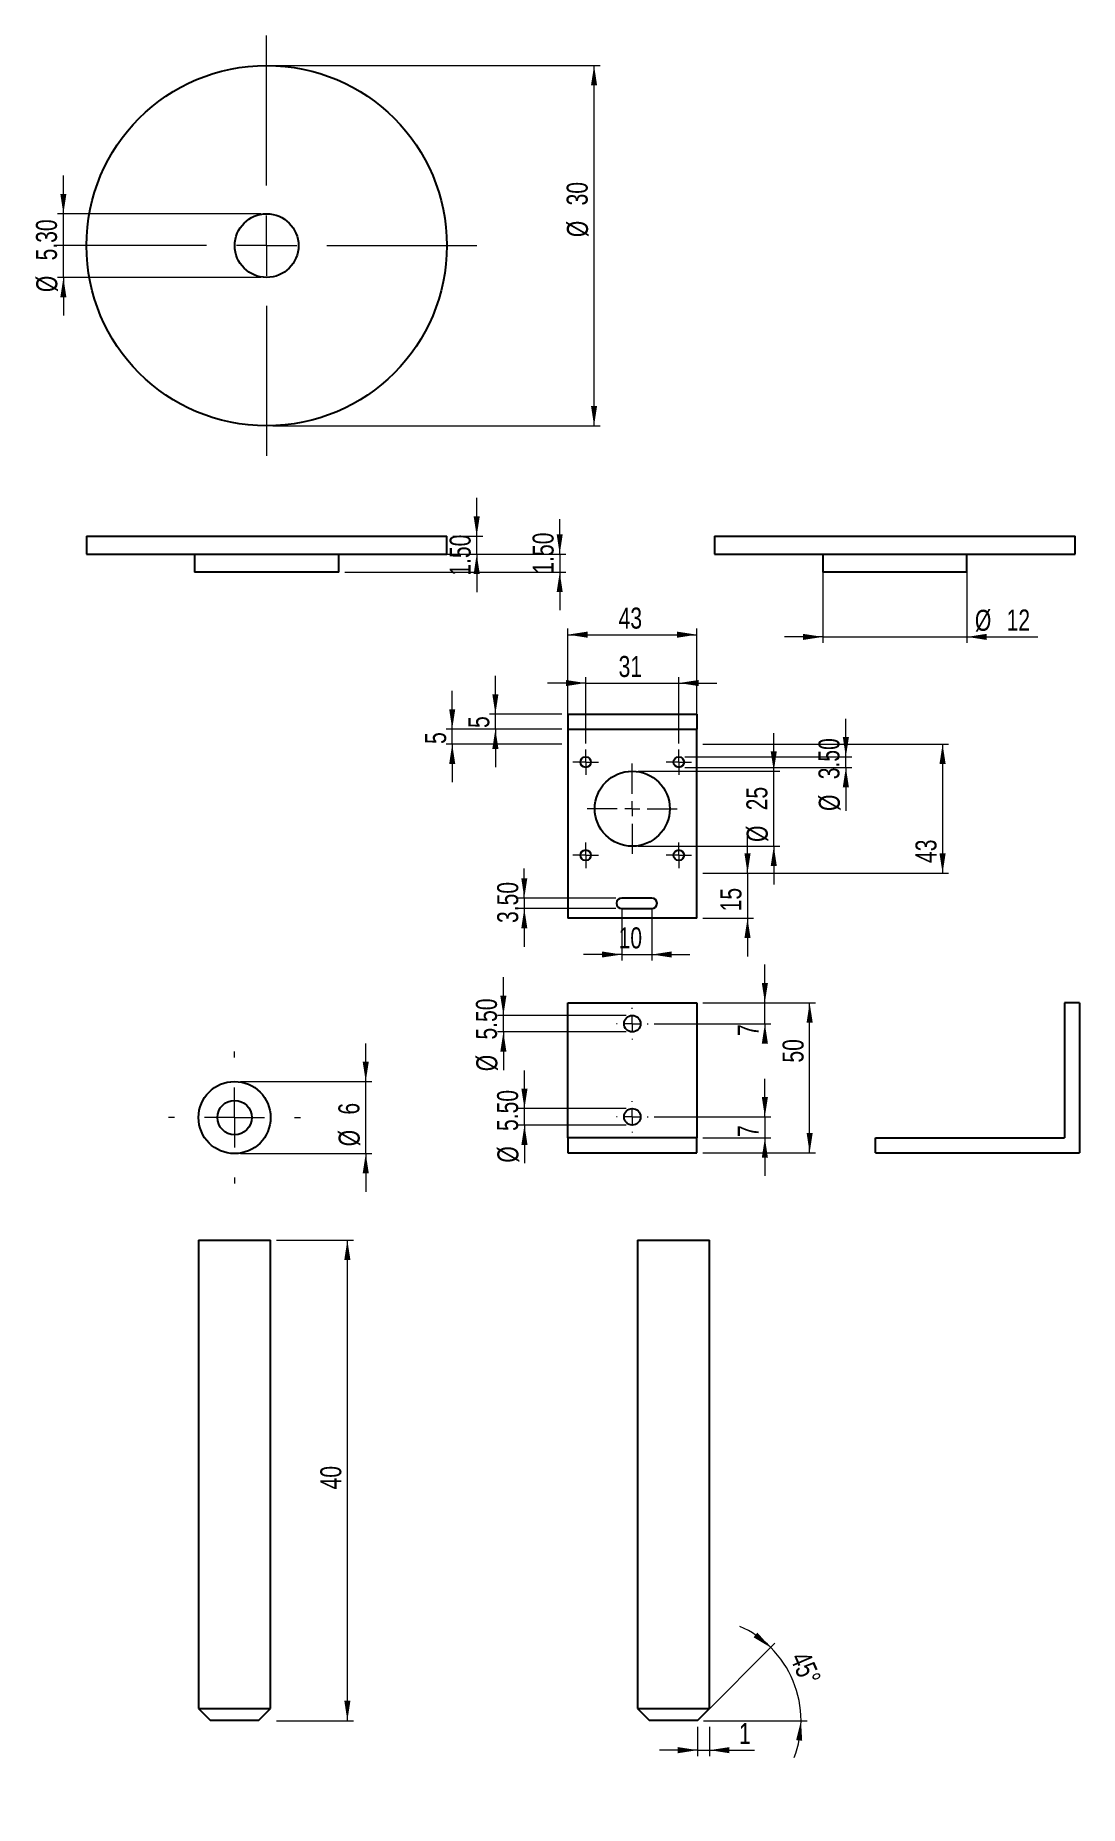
# Model space of a CAD drawing. Header units: millimetres. Extents: x 15 to 188, y 0 to 295.
import ezdxf

# ---------------------------------------------------------------- set-up
doc = ezdxf.new("R2010")
doc.units = ezdxf.units.MM
doc.styles.add('SLDTEXTSTYLE0', font='TXT', dxfattribs={"width": 0.75})
doc.dimstyles.new('SLDDIMSTYLE0', dxfattribs={"dimtxt": 3.5, "dimasz": 3.302, "dimexe": 0, "dimexo": 0.0625, "dimgap": 0.875, "dimtad": 1, "dimlfac": 0.5, "dimrnd": 1e-09, "dimzin": 12, "dimdsep": 46, "dimtxsty": 'SLDTEXTSTYLE0', "dimsah": 1, "dimcen": 0.09, "dimadec": 0, "dimazin": 3, "dimtfac": 1, "dimtofl": 0, "dimtmove": 0, "dimatfit": 3, "dimfxl": 0, "dimfrac": 2, "dimtolj": 1, "dimtzin": 12, "dimarcsym": 0})
doc.dimstyles.new('SLDDIMSTYLE1', dxfattribs={"dimtxt": 3.5, "dimasz": 3.302, "dimexe": 0, "dimexo": 0.0625, "dimgap": 0.875, "dimtad": 1, "dimlfac": 0.5, "dimrnd": 1e-09, "dimzin": 12, "dimdsep": 46, "dimtxsty": 'SLDTEXTSTYLE0', "dimsah": 1, "dimcen": 0.09, "dimadec": 0, "dimazin": 3, "dimtfac": 1, "dimtmove": 0, "dimatfit": 0, "dimfxl": 0, "dimfrac": 2, "dimtolj": 1, "dimtzin": 12, "dimarcsym": 0})
doc.dimstyles.new('SLDDIMSTYLE2', dxfattribs={"dimtxt": 3.5, "dimasz": 3.302, "dimexe": 0, "dimexo": 0.0625, "dimgap": 0.875, "dimtad": 1, "dimdec": 4, "dimlfac": 0.5, "dimzin": 12, "dimdsep": 46, "dimtxsty": 'SLDTEXTSTYLE0', "dimsah": 1, "dimcen": 0.09, "dimazin": 3, "dimtfac": 1, "dimtofl": 0, "dimtmove": 0, "dimatfit": 3, "dimfxl": 0, "dimfrac": 2, "dimtolj": 1, "dimtzin": 12, "dimarcsym": 0})
doc.dimstyles.new('SLDDIMSTYLE3', dxfattribs={"dimtxt": 3.5, "dimasz": 3.302, "dimexe": 0, "dimexo": 0.0625, "dimgap": 0.875, "dimtad": 1, "dimlfac": 0.5, "dimrnd": 1e-09, "dimzin": 4, "dimdsep": 46, "dimtxsty": 'SLDTEXTSTYLE0', "dimsah": 1, "dimcen": 0.09, "dimadec": 0, "dimazin": 1, "dimtfac": 1, "dimtmove": 0, "dimatfit": 0, "dimfxl": 0, "dimfrac": 2, "dimtolj": 1, "dimtzin": 12, "dimarcsym": 0})
doc.dimstyles.new('SLDDIMSTYLE4', dxfattribs={"dimtxt": 3.5, "dimasz": 3.302, "dimexe": 0, "dimexo": 0.0625, "dimgap": 0.875, "dimtad": 1, "dimlfac": 2, "dimrnd": 1e-09, "dimzin": 12, "dimdsep": 46, "dimtxsty": 'SLDTEXTSTYLE0', "dimsah": 1, "dimcen": 0.09, "dimadec": 0, "dimazin": 3, "dimtfac": 1, "dimtofl": 0, "dimtmove": 0, "dimatfit": 3, "dimfxl": 0, "dimfrac": 2, "dimtolj": 1, "dimtzin": 12, "dimarcsym": 0})
doc.dimstyles.new('SLDDIMSTYLE5', dxfattribs={"dimtxt": 3.5, "dimasz": 3.302, "dimexe": 0, "dimexo": 0.0625, "dimgap": 0.875, "dimtad": 1, "dimlfac": 2, "dimrnd": 1e-09, "dimzin": 4, "dimdsep": 46, "dimtxsty": 'SLDTEXTSTYLE0', "dimsah": 1, "dimcen": 0.09, "dimadec": 0, "dimazin": 1, "dimtfac": 1, "dimtmove": 0, "dimatfit": 0, "dimfxl": 0, "dimfrac": 2, "dimtolj": 1, "dimtzin": 12, "dimarcsym": 0})
doc.dimstyles.new('SLDDIMSTYLE6', dxfattribs={"dimtxt": 3.5, "dimasz": 3.302, "dimexe": 0, "dimexo": 0.0625, "dimgap": 0.875, "dimtad": 1, "dimlfac": 2, "dimrnd": 1e-09, "dimzin": 12, "dimdsep": 46, "dimtxsty": 'SLDTEXTSTYLE0', "dimsah": 1, "dimcen": 0.09, "dimadec": 0, "dimazin": 3, "dimtfac": 1, "dimtmove": 0, "dimatfit": 0, "dimfxl": 0, "dimfrac": 2, "dimtolj": 1, "dimtzin": 12, "dimarcsym": 0})

# ---------------------------------------------------------------- blocks, each defined once
blk = doc.blocks.new('_D')
at = {"color": 7, "linetype": 'Continuous', "lineweight": 18}
for p, q in [((54.66, 93.94), (67.44, 93.94)), ((66.44, 13.94), (66.44, 93.94)), ((54.66, 13.94), (67.44, 13.94))]:
    blk.add_line(p, q, dxfattribs=at)
for points in [[(66.44, 93.94), (65.93, 90.64), (66.95, 90.64)], [(66.44, 13.94), (66.95, 17.25), (65.93, 17.25)]]:
    blk.add_solid(points, dxfattribs=at)
at = {"color": 7, "linetype": 'Continuous', "lineweight": 18, "insert": (61.93, 52.44), "char_height": 3.5, "attachment_point": 1, "rotation": 90, "style": 'SLDTEXTSTYLE0'}
blk.add_mtext('40', dxfattribs=at)
blk = doc.blocks.new('_D_1')
at = {"color": 7, "linetype": 'Continuous', "lineweight": 18}
for p, q in [((69.5, 120.35), (69.5, 126.7)), ((48.66, 120.35), (70.5, 120.35)), ((69.5, 108.35), (69.5, 120.35)), ((48.66, 108.35), (70.5, 108.35)), ((69.5, 108.35), (69.5, 102))]:
    blk.add_line(p, q, dxfattribs=at)
for points in [[(69.5, 120.35), (70.01, 123.65), (68.99, 123.65)], [(69.5, 108.35), (68.99, 105.05), (70.01, 105.05)]]:
    blk.add_solid(points, dxfattribs=at)
at = {"color": 7, "linetype": 'Continuous', "lineweight": 18, "char_height": 3.5, "attachment_point": 1, "rotation": 90, "style": 'SLDTEXTSTYLE0'}
for s, insert in [('6', (64.94, 114.84)), ('%%c', (64.99, 109.56))]:
    blk.add_mtext(s, dxfattribs=dict(at, insert=insert))
blk = doc.blocks.new('SW_CENTERMARKSYMBOL_0')
at = {"color": 0, "linetype": 'Continuous', "lineweight": 0}
for p, q in [((0, 10), (0, 11)), ((0, 0), (0, 5)), ((-10, 0), (-11, 0)), ((0, 0), (-5, 0)), ((0, 0), (0, -5)), ((0, 0), (5, 0)), ((10, 0), (11, 0)), ((0, -10), (0, -11))]:
    blk.add_line(p, q, dxfattribs=at)
blk = doc.blocks.new('_D_2')
at = {"color": 7, "linetype": 'Continuous', "lineweight": 18}
for p, q in [((124.75, 12.94), (124.75, 8.03)), ((126.75, 12.94), (126.75, 8.03)), ((124.75, 9.03), (118.4, 9.03)), ((124.75, 9.03), (126.75, 9.03)), ((126.75, 9.03), (134.24, 9.03))]:
    blk.add_line(p, q, dxfattribs=at)
for points in [[(124.75, 9.03), (121.45, 9.54), (121.45, 8.52)], [(126.75, 9.03), (130.05, 8.52), (130.05, 9.54)]]:
    blk.add_solid(points, dxfattribs=at)
at = {"color": 7, "linetype": 'Continuous', "lineweight": 18, "insert": (131.65, 13.54), "char_height": 3.5, "attachment_point": 1, "style": 'SLDTEXTSTYLE0'}
blk.add_mtext('1', dxfattribs=at)
blk = doc.blocks.new('_D_3')
at = {"color": 7, "linetype": 'Continuous', "lineweight": 18}
for p, q in [((125.46, 14.65), (137.62, 26.82)), ((125.75, 13.94), (142.96, 13.94))]:
    blk.add_line(p, q, dxfattribs=at)
for start, end in [(45, 65.843), (0, 45), (339.157, 0)]:
    blk.add_arc((124.75, 13.94), 17.21, start, end, dxfattribs=at)
for points in [[(136.92, 26.11), (134.69, 28.6), (134.05, 27.82)], [(141.96, 13.94), (141.14, 10.7), (142.15, 10.61)]]:
    blk.add_solid(points, dxfattribs=at)
at = {"color": 7, "linetype": 'Continuous', "lineweight": 18, "insert": (143.28, 25.8), "char_height": 3.5, "attachment_point": 1, "rotation": 293.4155, "style": 'SLDTEXTSTYLE0'}
blk.add_mtext('45°', dxfattribs=at)
blk = doc.blocks.new('_D_4')
at = {"color": 7, "linetype": 'Continuous', "lineweight": 18}
for p, q in [((87.97, 211.15), (87.97, 217.5)), ((84.01, 211.15), (88.97, 211.15)), ((87.97, 208.15), (87.97, 211.15)), ((84.01, 208.15), (88.97, 208.15)), ((87.97, 208.15), (87.97, 201.8))]:
    blk.add_line(p, q, dxfattribs=at)
for points in [[(87.97, 211.15), (88.48, 214.45), (87.46, 214.45)], [(87.97, 208.15), (87.46, 204.84), (88.48, 204.84)]]:
    blk.add_solid(points, dxfattribs=at)
at = {"color": 7, "linetype": 'Continuous', "lineweight": 18, "insert": (83.46, 204.56), "char_height": 3.5, "attachment_point": 1, "rotation": 90, "style": 'SLDTEXTSTYLE0'}
blk.add_mtext('1.50', dxfattribs=at)
blk = doc.blocks.new('_D_5')
at = {"color": 7, "linetype": 'Continuous', "lineweight": 18}
for p, q in [((101.79, 208.15), (101.79, 213.96)), ((66.01, 208.15), (102.79, 208.15)), ((101.79, 208.15), (101.79, 205.15)), ((66.01, 205.15), (102.79, 205.15)), ((101.79, 205.15), (101.79, 198.8))]:
    blk.add_line(p, q, dxfattribs=at)
for points in [[(101.79, 208.15), (102.29, 211.45), (101.28, 211.45)], [(101.79, 205.15), (101.28, 201.84), (102.29, 201.84)]]:
    blk.add_solid(points, dxfattribs=at)
at = {"color": 7, "linetype": 'Continuous', "lineweight": 18, "insert": (97.27, 204.91), "char_height": 3.5, "attachment_point": 1, "rotation": 90, "style": 'SLDTEXTSTYLE0'}
blk.add_mtext('1.50', dxfattribs=at)
blk = doc.blocks.new('_D_6')
at = {"color": 7, "linetype": 'Continuous', "lineweight": 18}
for p, q in [((54.01, 289.51), (108.51, 289.51)), ((107.51, 229.51), (107.51, 289.51)), ((54.01, 229.51), (108.51, 229.51))]:
    blk.add_line(p, q, dxfattribs=at)
for points in [[(107.51, 289.51), (107, 286.21), (108.01, 286.21)], [(107.51, 229.51), (108.01, 232.81), (107, 232.81)]]:
    blk.add_solid(points, dxfattribs=at)
at = {"color": 7, "linetype": 'Continuous', "lineweight": 18, "char_height": 3.5, "attachment_point": 1, "rotation": 90, "style": 'SLDTEXTSTYLE0'}
for s, insert in [('30', (102.94, 266.2)), ('%%c', (102.99, 260.92))]:
    blk.add_mtext(s, dxfattribs=dict(at, insert=insert))
blk = doc.blocks.new('_D_7')
at = {"color": 7, "linetype": 'Continuous', "lineweight": 18}
for p, q in [((19.17, 264.81), (19.17, 271.16)), ((52.01, 264.81), (18.17, 264.81)), ((19.17, 254.21), (19.17, 264.81)), ((52.01, 254.21), (18.17, 254.21)), ((19.17, 254.21), (19.17, 247.86))]:
    blk.add_line(p, q, dxfattribs=at)
for points in [[(19.17, 264.81), (19.67, 268.11), (18.66, 268.11)], [(19.17, 254.21), (18.66, 250.91), (19.67, 250.91)]]:
    blk.add_solid(points, dxfattribs=at)
at = {"color": 7, "linetype": 'Continuous', "lineweight": 18, "char_height": 3.5, "attachment_point": 1, "rotation": 90, "style": 'SLDTEXTSTYLE0'}
for s, insert in [('5.30', (14.6, 257.05)), ('%%c', (14.65, 251.77))]:
    blk.add_mtext(s, dxfattribs=dict(at, insert=insert))
blk = doc.blocks.new('SW_CENTERMARKSYMBOL_1')
at = {"color": 0, "linetype": 'Continuous', "lineweight": 0}
for p, q in [((0, 10), (0, 35)), ((0, 0), (0, 5)), ((-10, 0), (-35, 0)), ((0, 0), (-5, 0)), ((0, 0), (0, -5)), ((0, 0), (5, 0)), ((10, 0), (35, 0)), ((0, -10), (0, -35))]:
    blk.add_line(p, q, dxfattribs=at)
blk = doc.blocks.new('_D_8')
at = {"color": 7, "linetype": 'Continuous', "lineweight": 18}
for p, q in [((145.58, 207.15), (145.58, 193.37)), ((169.58, 207.15), (169.58, 193.37)), ((145.58, 194.37), (139.23, 194.37)), ((145.58, 194.37), (169.58, 194.37)), ((169.58, 194.37), (181.35, 194.37))]:
    blk.add_line(p, q, dxfattribs=at)
for points in [[(145.58, 194.37), (142.28, 194.88), (142.28, 193.86)], [(169.58, 194.37), (172.88, 193.86), (172.88, 194.88)]]:
    blk.add_solid(points, dxfattribs=at)
at = {"color": 7, "linetype": 'Continuous', "lineweight": 18, "char_height": 3.5, "attachment_point": 1, "style": 'SLDTEXTSTYLE0'}
for s, insert in [('%%c', (170.9, 198.88)), ('12', (176.18, 198.93))]:
    blk.add_mtext(s, dxfattribs=dict(at, insert=insert))
blk = doc.blocks.new('_D_9')
at = {"color": 7, "linetype": 'Continuous', "lineweight": 18}
for p, q in [((125.62, 133.47), (144.39, 133.47)), ((143.39, 108.47), (143.39, 133.47)), ((125.62, 108.47), (144.39, 108.47))]:
    blk.add_line(p, q, dxfattribs=at)
for points in [[(143.39, 133.47), (142.89, 130.17), (143.9, 130.17)], [(143.39, 108.47), (143.9, 111.77), (142.89, 111.77)]]:
    blk.add_solid(points, dxfattribs=at)
at = {"color": 7, "linetype": 'Continuous', "lineweight": 18, "insert": (138.88, 123.5), "char_height": 3.5, "attachment_point": 1, "rotation": 90, "style": 'SLDTEXTSTYLE0'}
blk.add_mtext('50', dxfattribs=at)
blk = doc.blocks.new('_D_10')
at = {"color": 7, "linetype": 'Continuous', "lineweight": 18}
for p, q in [((92.41, 131.35), (92.41, 137.7)), ((112.87, 131.35), (91.41, 131.35)), ((92.41, 128.6), (92.41, 131.35)), ((112.87, 128.6), (91.41, 128.6)), ((92.41, 128.6), (92.41, 122.25))]:
    blk.add_line(p, q, dxfattribs=at)
for points in [[(92.41, 131.35), (92.92, 134.65), (91.9, 134.65)], [(92.41, 128.6), (91.9, 125.29), (92.92, 125.29)]]:
    blk.add_solid(points, dxfattribs=at)
at = {"color": 7, "linetype": 'Continuous', "lineweight": 18, "char_height": 3.5, "attachment_point": 1, "rotation": 90, "style": 'SLDTEXTSTYLE0'}
for s, insert in [('5.50', (87.84, 127.34)), ('%%c', (87.9, 122.06))]:
    blk.add_mtext(s, dxfattribs=dict(at, insert=insert))
blk = doc.blocks.new('_D_11')
at = {"color": 7, "linetype": 'Continuous', "lineweight": 18}
for p, q in [((95.92, 115.85), (95.92, 122.2)), ((112.87, 115.85), (94.92, 115.85)), ((95.92, 113.1), (95.92, 115.85)), ((112.87, 113.1), (94.92, 113.1)), ((95.92, 113.1), (95.92, 106.75))]:
    blk.add_line(p, q, dxfattribs=at)
for points in [[(95.92, 115.85), (96.43, 119.15), (95.41, 119.15)], [(95.92, 113.1), (95.41, 109.79), (96.43, 109.79)]]:
    blk.add_solid(points, dxfattribs=at)
at = {"color": 7, "linetype": 'Continuous', "lineweight": 18, "char_height": 3.5, "attachment_point": 1, "rotation": 90, "style": 'SLDTEXTSTYLE0'}
for s, insert in [('5.50', (91.36, 112.11)), ('%%c', (91.41, 106.84))]:
    blk.add_mtext(s, dxfattribs=dict(at, insert=insert))
blk = doc.blocks.new('_D_12')
at = {"color": 7, "linetype": 'Continuous', "lineweight": 18}
for p, q in [((135.94, 114.47), (135.94, 120.82)), ((117.49, 114.47), (136.94, 114.47)), ((135.94, 114.47), (135.94, 110.97)), ((125.62, 110.97), (136.94, 110.97)), ((135.94, 110.97), (135.94, 104.62))]:
    blk.add_line(p, q, dxfattribs=at)
for points in [[(135.94, 114.47), (136.45, 117.77), (135.43, 117.77)], [(135.94, 110.97), (135.43, 107.67), (136.45, 107.67)]]:
    blk.add_solid(points, dxfattribs=at)
at = {"color": 7, "linetype": 'Continuous', "lineweight": 18, "insert": (131.43, 111.12), "char_height": 3.5, "attachment_point": 1, "rotation": 90, "style": 'SLDTEXTSTYLE0'}
blk.add_mtext('7', dxfattribs=at)
blk = doc.blocks.new('_D_13')
at = {"color": 7, "linetype": 'Continuous', "lineweight": 18}
for p, q in [((135.94, 133.47), (135.94, 139.82)), ((125.62, 133.47), (136.94, 133.47)), ((135.94, 129.97), (135.94, 133.47)), ((117.49, 129.97), (136.94, 129.97)), ((135.94, 129.97), (135.94, 127.93))]:
    blk.add_line(p, q, dxfattribs=at)
for points in [[(135.94, 133.47), (136.45, 136.77), (135.43, 136.77)], [(135.94, 129.97), (135.43, 126.67), (136.45, 126.67)]]:
    blk.add_solid(points, dxfattribs=at)
at = {"color": 7, "linetype": 'Continuous', "lineweight": 18, "insert": (131.43, 127.93), "char_height": 3.5, "attachment_point": 1, "rotation": 90, "style": 'SLDTEXTSTYLE0'}
blk.add_mtext('7', dxfattribs=at)
blk = doc.blocks.new('SW_CENTERMARKSYMBOL_2')
at = {"color": 0, "linetype": 'Continuous', "lineweight": 0}
for p, q in [((-2.5, 0), (-2.625, 0)), ((0, 0), (-1.25, 0)), ((0, 2.5), (0, 2.625)), ((0, 0), (0, 1.25)), ((0, 0), (0, -1.25)), ((0, 0), (1.25, 0)), ((2.5, 0), (2.625, 0)), ((0, -2.5), (0, -2.625))]:
    blk.add_line(p, q, dxfattribs=at)
blk = doc.blocks.new('SW_CENTERMARKSYMBOL_3')
at = {"color": 0, "linetype": 'Continuous', "lineweight": 0}
for p, q in [((-2.5, 0), (-2.625, 0)), ((0, 0), (-1.25, 0)), ((0, 2.5), (0, 2.625)), ((0, 0), (0, 1.25)), ((0, 0), (0, -1.25)), ((0, 0), (1.25, 0)), ((2.5, 0), (2.625, 0)), ((0, -2.5), (0, -2.625))]:
    blk.add_line(p, q, dxfattribs=at)
blk = doc.blocks.new('_D_14')
at = {"color": 7, "linetype": 'Continuous', "lineweight": 18}
for p, q in [((103.12, 177.52), (103.12, 195.74)), ((103.12, 194.74), (124.62, 194.74)), ((124.62, 177.52), (124.62, 195.74))]:
    blk.add_line(p, q, dxfattribs=at)
for points in [[(103.12, 194.74), (106.42, 194.23), (106.42, 195.25)], [(124.62, 194.74), (121.31, 195.25), (121.31, 194.23)]]:
    blk.add_solid(points, dxfattribs=at)
at = {"color": 7, "linetype": 'Continuous', "lineweight": 18, "insert": (111.59, 199.25), "char_height": 3.5, "attachment_point": 1, "style": 'SLDTEXTSTYLE0'}
blk.add_mtext('43', dxfattribs=at)
blk = doc.blocks.new('_D_15')
at = {"color": 7, "linetype": 'Continuous', "lineweight": 18}
for p, q in [((125.62, 176.52), (166.52, 176.52)), ((165.52, 176.52), (165.52, 155.02)), ((125.62, 155.02), (166.52, 155.02))]:
    blk.add_line(p, q, dxfattribs=at)
for points in [[(165.52, 176.52), (165.01, 173.22), (166.03, 173.22)], [(165.52, 155.02), (166.03, 158.32), (165.01, 158.32)]]:
    blk.add_solid(points, dxfattribs=at)
at = {"color": 7, "linetype": 'Continuous', "lineweight": 18, "insert": (161.01, 156.73), "char_height": 3.5, "attachment_point": 1, "rotation": 90, "style": 'SLDTEXTSTYLE0'}
blk.add_mtext('43', dxfattribs=at)
blk = doc.blocks.new('_D_16')
at = {"color": 7, "linetype": 'Continuous', "lineweight": 18}
for p, q in [((106.12, 186.69), (99.77, 186.69)), ((106.12, 176.64), (106.12, 187.69)), ((106.12, 186.69), (121.62, 186.69)), ((121.62, 176.64), (121.62, 187.69)), ((121.62, 186.69), (127.97, 186.69))]:
    blk.add_line(p, q, dxfattribs=at)
for points in [[(106.12, 186.69), (102.81, 187.19), (102.81, 186.18)], [(121.62, 186.69), (124.92, 186.18), (124.92, 187.19)]]:
    blk.add_solid(points, dxfattribs=at)
at = {"color": 7, "linetype": 'Continuous', "lineweight": 18, "insert": (111.59, 191.2), "char_height": 3.5, "attachment_point": 1, "style": 'SLDTEXTSTYLE0'}
blk.add_mtext('31', dxfattribs=at)
blk = doc.blocks.new('_D_17')
at = {"color": 7, "linetype": 'Continuous', "lineweight": 18}
for p, q in [((149.42, 174.39), (149.42, 180.74)), ((122.62, 174.39), (150.42, 174.39)), ((149.42, 172.64), (149.42, 174.39)), ((122.62, 172.64), (150.42, 172.64)), ((149.42, 172.64), (149.42, 165.39))]:
    blk.add_line(p, q, dxfattribs=at)
for points in [[(149.42, 174.39), (149.93, 177.7), (148.91, 177.7)], [(149.42, 172.64), (148.91, 169.34), (149.93, 169.34)]]:
    blk.add_solid(points, dxfattribs=at)
at = {"color": 7, "linetype": 'Continuous', "lineweight": 18, "char_height": 3.5, "attachment_point": 1, "rotation": 90, "style": 'SLDTEXTSTYLE0'}
for s, insert in [('3.50', (144.86, 170.67)), ('%%c', (144.91, 165.39))]:
    blk.add_mtext(s, dxfattribs=dict(at, insert=insert))
blk = doc.blocks.new('_D_18')
at = {"color": 7, "linetype": 'Continuous', "lineweight": 18}
for p, q in [((137.42, 172.02), (137.42, 178.37)), ((114.87, 172.02), (138.42, 172.02)), ((137.42, 159.52), (137.42, 172.02)), ((114.87, 159.52), (138.42, 159.52)), ((137.42, 159.52), (137.42, 153.17))]:
    blk.add_line(p, q, dxfattribs=at)
for points in [[(137.42, 172.02), (137.93, 175.32), (136.91, 175.32)], [(137.42, 159.52), (136.91, 156.22), (137.93, 156.22)]]:
    blk.add_solid(points, dxfattribs=at)
at = {"color": 7, "linetype": 'Continuous', "lineweight": 18, "char_height": 3.5, "attachment_point": 1, "rotation": 90, "style": 'SLDTEXTSTYLE0'}
for s, insert in [('25', (132.86, 165.5)), ('%%c', (132.91, 160.23))]:
    blk.add_mtext(s, dxfattribs=dict(at, insert=insert))
blk = doc.blocks.new('_D_19')
at = {"color": 7, "linetype": 'Continuous', "lineweight": 18}
for p, q in [((83.89, 179.02), (83.89, 185.37)), ((102.12, 179.02), (82.89, 179.02)), ((83.89, 176.52), (83.89, 179.02)), ((102.12, 176.52), (82.89, 176.52)), ((83.89, 176.52), (83.89, 170.17))]:
    blk.add_line(p, q, dxfattribs=at)
for points in [[(83.89, 179.02), (84.4, 182.32), (83.39, 182.32)], [(83.89, 176.52), (83.39, 173.22), (84.4, 173.22)]]:
    blk.add_solid(points, dxfattribs=at)
at = {"color": 7, "linetype": 'Continuous', "lineweight": 18, "insert": (79.38, 176.55), "char_height": 3.5, "attachment_point": 1, "rotation": 90, "style": 'SLDTEXTSTYLE0'}
blk.add_mtext('5', dxfattribs=at)
blk = doc.blocks.new('_D_20')
at = {"color": 7, "linetype": 'Continuous', "lineweight": 18}
for p, q in [((91.08, 181.52), (91.08, 187.87)), ((102.12, 181.52), (90.08, 181.52)), ((91.08, 179.02), (91.08, 181.52)), ((102.12, 179.02), (90.08, 179.02)), ((91.08, 179.02), (91.08, 172.67))]:
    blk.add_line(p, q, dxfattribs=at)
for points in [[(91.08, 181.52), (91.59, 184.82), (90.57, 184.82)], [(91.08, 179.02), (90.57, 175.72), (91.59, 175.72)]]:
    blk.add_solid(points, dxfattribs=at)
at = {"color": 7, "linetype": 'Continuous', "lineweight": 18, "insert": (86.57, 179.21), "char_height": 3.5, "attachment_point": 1, "rotation": 90, "style": 'SLDTEXTSTYLE0'}
blk.add_mtext('5', dxfattribs=at)
blk = doc.blocks.new('_D_21')
at = {"color": 7, "linetype": 'Continuous', "lineweight": 18}
for p, q in [((133.05, 155.02), (133.05, 161.37)), ((125.62, 155.02), (134.05, 155.02)), ((133.05, 155.02), (133.05, 147.52)), ((125.62, 147.52), (134.05, 147.52)), ((133.05, 147.52), (133.05, 141.17))]:
    blk.add_line(p, q, dxfattribs=at)
for points in [[(133.05, 155.02), (133.56, 158.32), (132.54, 158.32)], [(133.05, 147.52), (132.54, 144.22), (133.56, 144.22)]]:
    blk.add_solid(points, dxfattribs=at)
at = {"color": 7, "linetype": 'Continuous', "lineweight": 18, "insert": (128.54, 148.68), "char_height": 3.5, "attachment_point": 1, "rotation": 90, "style": 'SLDTEXTSTYLE0'}
blk.add_mtext('15', dxfattribs=at)
blk = doc.blocks.new('_D_22')
at = {"color": 7, "linetype": 'Continuous', "lineweight": 18}
for p, q in [((95.89, 150.89), (95.89, 155.79)), ((111.12, 150.89), (94.89, 150.89)), ((95.89, 150.89), (95.89, 149.14)), ((111.12, 149.14), (94.89, 149.14)), ((95.89, 149.14), (95.89, 142.79))]:
    blk.add_line(p, q, dxfattribs=at)
for points in [[(95.89, 150.89), (96.4, 154.2), (95.39, 154.2)], [(95.89, 149.14), (95.39, 145.84), (96.4, 145.84)]]:
    blk.add_solid(points, dxfattribs=at)
at = {"color": 7, "linetype": 'Continuous', "lineweight": 18, "insert": (91.38, 146.74), "char_height": 3.5, "attachment_point": 1, "rotation": 90, "style": 'SLDTEXTSTYLE0'}
blk.add_mtext('3.50', dxfattribs=at)
blk = doc.blocks.new('_D_23')
at = {"color": 7, "linetype": 'Continuous', "lineweight": 18}
for p, q in [((112.12, 149.02), (112.12, 140.49)), ((117.12, 149.02), (117.12, 140.49)), ((112.12, 141.49), (105.77, 141.49)), ((112.12, 141.49), (117.12, 141.49)), ((117.12, 141.49), (123.47, 141.49))]:
    blk.add_line(p, q, dxfattribs=at)
for points in [[(112.12, 141.49), (108.81, 142), (108.81, 140.99)], [(117.12, 141.49), (120.42, 140.99), (120.42, 142)]]:
    blk.add_solid(points, dxfattribs=at)
at = {"color": 7, "linetype": 'Continuous', "lineweight": 18, "insert": (111.59, 146.01), "char_height": 3.5, "attachment_point": 1, "style": 'SLDTEXTSTYLE0'}
blk.add_mtext('10', dxfattribs=at)
blk = doc.blocks.new('SW_CENTERMARKSYMBOL_4')
at = {"color": 0, "linetype": 'Continuous', "lineweight": 0}
for p, q in [((-1.25, 0), (-2.125, 0)), ((0, 0), (-1.25, 0)), ((0, 1.25), (0, 2.125)), ((0, 0), (0, 1.25)), ((0, 0), (0, -1.25)), ((0, 0), (1.25, 0)), ((1.25, 0), (2.125, 0)), ((0, -1.25), (0, -2.125))]:
    blk.add_line(p, q, dxfattribs=at)
blk = doc.blocks.new('SW_CENTERMARKSYMBOL_5')
at = {"color": 0, "linetype": 'Continuous', "lineweight": 0}
for p, q in [((-1.25, 0), (-2.125, 0)), ((0, 0), (-1.25, 0)), ((0, 1.25), (0, 2.125)), ((0, 0), (0, 1.25)), ((0, 0), (0, -1.25)), ((0, 0), (1.25, 0)), ((1.25, 0), (2.125, 0)), ((0, -1.25), (0, -2.125))]:
    blk.add_line(p, q, dxfattribs=at)
blk = doc.blocks.new('SW_CENTERMARKSYMBOL_6')
at = {"color": 0, "linetype": 'Continuous', "lineweight": 0}
for p, q in [((-1.25, 0), (-2.125, 0)), ((0, 0), (-1.25, 0)), ((0, 1.25), (0, 2.125)), ((0, 0), (0, 1.25)), ((0, 0), (0, -1.25)), ((0, 0), (1.25, 0)), ((1.25, 0), (2.125, 0)), ((0, -1.25), (0, -2.125))]:
    blk.add_line(p, q, dxfattribs=at)
blk = doc.blocks.new('SW_CENTERMARKSYMBOL_7')
at = {"color": 0, "linetype": 'Continuous', "lineweight": 0}
for p, q in [((-1.25, 0), (-2.125, 0)), ((0, 0), (-1.25, 0)), ((0, 1.25), (0, 2.125)), ((0, 0), (0, 1.25)), ((0, 0), (0, -1.25)), ((0, 0), (1.25, 0)), ((1.25, 0), (2.125, 0)), ((0, -1.25), (0, -2.125))]:
    blk.add_line(p, q, dxfattribs=at)
blk = doc.blocks.new('SW_CENTERMARKSYMBOL_8')
at = {"color": 0, "linetype": 'Continuous', "lineweight": 0}
for p, q in [((0, 2.5), (0, 7.5)), ((-2.5, 0), (-7.5, 0)), ((0, 0), (-1.25, 0)), ((0, 0), (0, 1.25)), ((0, 0), (0, -1.25)), ((0, 0), (1.25, 0)), ((2.5, 0), (7.5, 0)), ((0, -2.5), (0, -7.5))]:
    blk.add_line(p, q, dxfattribs=at)

msp = doc.modelspace()

# ---------------------------------------------------------------- linework, layer by layer
at = {"color": 7, "linetype": 'Continuous', "lineweight": 25}
for p, q in [((23.00692, 211.1465), (23.00692, 208.1465)), ((23.00692, 211.1465), (53.00692, 211.1465)), ((53.00692, 211.1465), (83.00692, 211.1465)), ((83.00692, 208.1465), (83.00692, 211.1465)), ((127.57998, 211.1465), (127.57998, 208.1465)), ((127.57998, 211.1465), (187.57998, 211.1465)), ((187.57998, 208.1465), (187.57998, 211.1465)), ((23.00692, 208.1465), (53.00692, 208.1465)), ((41.00692, 208.1465), (41.00692, 205.1465)), ((53.00692, 208.1465), (83.00692, 208.1465)), ((65.00692, 205.1465), (65.00692, 208.1465)), ((127.57998, 208.1465), (187.57998, 208.1465)), ((145.57998, 208.1465), (145.57998, 205.1465)), ((169.57998, 205.1465), (169.57998, 208.1465)), ((65.00692, 205.1465), (41.00692, 205.1465)), ((169.57998, 205.1465), (145.57998, 205.1465)), ((103.11583, 181.519), (103.11583, 179.019)), ((103.11583, 181.519), (124.61583, 181.519)), ((124.61583, 181.519), (124.61583, 179.019)), ((103.11583, 179.019), (124.61583, 179.019)), ((103.11583, 179.019), (103.11583, 147.519)), ((124.61583, 147.519), (124.61583, 179.019)), ((117.11583, 150.894), (112.11583, 150.894)), ((124.61583, 147.519), (103.11583, 147.519)), ((112.11583, 149.144), (117.11583, 149.144)), ((103.11583, 133.47022), (124.61583, 133.47022)), ((103.11583, 110.97022), (103.11583, 133.47022)), ((124.61583, 133.47022), (124.61583, 110.97022)), ((185.82869, 133.47022), (185.82869, 110.97022)), ((188.32869, 133.47022), (185.82869, 133.47022)), ((188.32869, 133.47022), (188.32869, 108.47022)), ((103.11583, 110.97022), (103.11583, 108.47022)), ((124.61583, 110.97022), (103.11583, 110.97022)), ((124.61583, 108.47022), (124.61583, 110.97022)), ((154.32869, 108.47022), (154.32869, 110.97022)), ((154.32869, 110.97022), (185.82869, 110.97022)), ((103.11583, 108.47022), (124.61583, 108.47022)), ((154.32869, 108.47022), (188.32869, 108.47022)), ((41.66121, 93.94318), (41.66121, 15.94318)), ((41.66121, 93.94318), (47.66121, 93.94318)), ((47.66121, 93.94318), (53.66121, 93.94318)), ((53.66121, 15.94318), (53.66121, 93.94318)), ((114.75, 93.94318), (114.75, 15.94318)), ((114.75, 93.94318), (126.75, 93.94318)), ((126.75, 15.94318), (126.75, 93.94318)), ((41.66121, 15.94318), (43.66121, 13.94318)), ((41.66121, 15.94318), (47.66121, 15.94318)), ((47.66121, 15.94318), (53.66121, 15.94318)), ((51.66121, 13.94318), (53.66121, 15.94318)), ((114.75, 15.94318), (116.75, 13.94318)), ((114.75, 15.94318), (126.75, 15.94318)), ((124.75, 13.94318), (126.75, 15.94318)), ((47.66121, 13.94318), (43.66121, 13.94318)), ((51.66121, 13.94318), (47.66121, 13.94318)), ((124.75, 13.94318), (116.75, 13.94318))]:
    msp.add_line(p, q, dxfattribs=at)
for centre, radius in [((53.00692, 259.50825), 30), ((53.00692, 259.50825), 5.3), ((106.11583, 173.519), 0.875), ((121.61583, 173.519), 0.875), ((113.86583, 165.769), 6.25), ((106.11583, 158.019), 0.875), ((121.61583, 158.019), 0.875), ((113.86583, 129.97022), 1.375), ((47.66121, 114.35152), 6), ((47.66121, 114.35152), 2.85533), ((113.86583, 114.47022), 1.375)]:
    msp.add_circle(centre, radius, dxfattribs=at)
for centre, start, end in [((112.11583, 150.019), 90, 270), ((117.11583, 150.019), 270, 90)]:
    msp.add_arc(centre, 0.875, start, end, dxfattribs=at)

# ---------------------------------------------------------------- block references
at = {"color": 7, "linetype": 'Continuous', "lineweight": 0}
for name, p in [('SW_CENTERMARKSYMBOL_1', (53.00692, 259.50825)), ('SW_CENTERMARKSYMBOL_5', (106.11583, 173.519)), ('SW_CENTERMARKSYMBOL_4', (121.61583, 173.519)), ('SW_CENTERMARKSYMBOL_8', (113.86583, 165.769)), ('SW_CENTERMARKSYMBOL_6', (106.11583, 158.019)), ('SW_CENTERMARKSYMBOL_7', (121.61583, 158.019)), ('SW_CENTERMARKSYMBOL_3', (113.86583, 129.97022)), ('SW_CENTERMARKSYMBOL_0', (47.66121, 114.35152)), ('SW_CENTERMARKSYMBOL_2', (113.86583, 114.47022))]:
    msp.add_blockref(name, p, dxfattribs=at)

# ---------------------------------------------------------------- dimensions: what is measured, and where the dimension line sits
at = {"color": 7, "linetype": 'Continuous', "lineweight": 18}
for base, p1, p2, dimstyle, picture, middle in [((104.70094, 289.50825), (53.00692, 229.50825), (53.00692, 289.50825), 'SLDDIMSTYLE0', '_D_6', (104.70094, 266.14703)), ((16.36083, 264.80825), (53.00692, 254.20825), (53.00692, 264.80825), 'SLDDIMSTYLE3', '_D_7', (16.36083, 258.93476)), ((146.61583, 174.394), (121.61583, 172.644), (121.61583, 174.394), 'SLDDIMSTYLE5', '_D_17', (146.61583, 172.55742)), ((134.61583, 172.019), (113.86583, 159.519), (113.86583, 172.019), 'SLDDIMSTYLE6', '_D_18', (134.61583, 165.45107)), ((89.60336, 131.34522), (113.86583, 128.59522), (113.86583, 131.34522), 'SLDDIMSTYLE5', '_D_10', (89.60336, 129.22515)), ((66.69732, 120.35152), (47.66121, 108.35152), (47.66121, 120.35152), 'SLDDIMSTYLE1', '_D_1', (66.69732, 113.49085)), ((93.11583, 115.84522), (113.86583, 113.09522), (113.86583, 115.84522), 'SLDDIMSTYLE5', '_D_11', (93.11583, 114.00101))]:
    dim = msp.add_linear_dim(base=base, p1=p1, p2=p2, angle=90, text='%%c<>', dimstyle=dimstyle, dxfattribs=at)
    dim.commit()
    dim.dimension.update_dxf_attribs({"geometry": picture, "text_midpoint": middle, "dimtype": 160})
for base, p1, p2, dimstyle, picture, middle in [((85.19136, 211.1465), (83.00692, 208.1465), (83.00692, 211.1465), 'SLDDIMSTYLE3', '_D_4', (85.19136, 209.08847)), ((99.00692, 205.1465), (65.00692, 208.1465), (65.00692, 205.1465), 'SLDDIMSTYLE3', '_D_5', (99.00692, 209.43665)), ((88.29902, 181.519), (103.11583, 179.019), (103.11583, 181.519), 'SLDDIMSTYLE6', '_D_20', (88.29902, 180.50453)), ((81.11583, 179.019), (103.11583, 176.519), (103.11583, 179.019), 'SLDDIMSTYLE6', '_D_19', (81.11583, 177.84751)), ((162.74355, 155.019), (124.61583, 176.519), (124.61583, 155.019), 'SLDDIMSTYLE4', '_D_15', (162.74355, 159.31874)), ((130.27196, 147.519), (124.61583, 155.019), (124.61583, 147.519), 'SLDDIMSTYLE6', '_D_21', (130.27196, 151.269)), ((93.11583, 149.144), (112.11583, 150.894), (112.11583, 149.144), 'SLDDIMSTYLE5', '_D_22', (93.11583, 151.269)), ((133.15974, 133.47022), (113.86583, 129.97022), (124.61583, 133.47022), 'SLDDIMSTYLE6', '_D_13', (133.15974, 129.22515)), ((140.61583, 133.47022), (124.61583, 108.47022), (124.61583, 133.47022), 'SLDDIMSTYLE4', '_D_9', (140.61583, 126.08707)), ((133.15974, 110.97022), (113.86583, 114.47022), (124.61583, 110.97022), 'SLDDIMSTYLE6', '_D_12', (133.15974, 112.41226)), ((63.66121, 93.94318), (53.66121, 13.94318), (53.66121, 93.94318), 'SLDDIMSTYLE0', '_D', (63.66121, 55.02849))]:
    dim = msp.add_linear_dim(base=base, p1=p1, p2=p2, angle=90, dimstyle=dimstyle, dxfattribs=at)
    dim.commit()
    dim.dimension.update_dxf_attribs({"geometry": picture, "text_midpoint": middle, "dimtype": 160})
dim = msp.add_linear_dim(base=(169.57998, 197.17191), p1=(145.57998, 208.1465), p2=(169.57998, 208.1465), text='%%c<>', dimstyle='SLDDIMSTYLE1', dxfattribs=at)
dim.commit()
dim.dimension.update_dxf_attribs({"geometry": '_D_8', "text_midpoint": (176.12619, 197.17191), "dimtype": 160})
for base, p1, p2, dimstyle, picture, middle in [((124.61583, 197.519), (103.11583, 176.519), (124.61583, 176.519), 'SLDDIMSTYLE4', '_D_14', (114.18082, 197.519)), ((121.61583, 189.46339), (106.11583, 173.519), (121.61583, 173.519), 'SLDDIMSTYLE6', '_D_16', (114.18082, 189.46339)), ((117.11583, 144.27279), (112.11583, 150.019), (117.11583, 150.019), 'SLDDIMSTYLE6', '_D_23', (114.18082, 144.27279)), ((126.75, 11.80751), (124.75, 13.94318), (126.75, 13.94318), 'SLDDIMSTYLE1', '_D_2', (132.9479, 11.80751))]:
    dim = msp.add_linear_dim(base=base, p1=p1, p2=p2, dimstyle=dimstyle, dxfattribs=at)
    dim.commit()
    dim.dimension.update_dxf_attribs({"geometry": picture, "text_midpoint": middle, "dimtype": 160})
dim = msp.add_angular_dim_2l(base=(140.64535, 20.52725), line1=((110.60786, -0.19896), (124.75, 13.94318)), line2=((104.75, 13.94318), (124.75, 13.94318)), dimstyle='SLDDIMSTYLE2', dxfattribs=at)
dim.commit()
dim.dimension.update_dxf_attribs({"geometry": '_D_3', "text_midpoint": (140.53812, 20.78038), "dimtype": 162})

doc.saveas('drawing.dxf')
